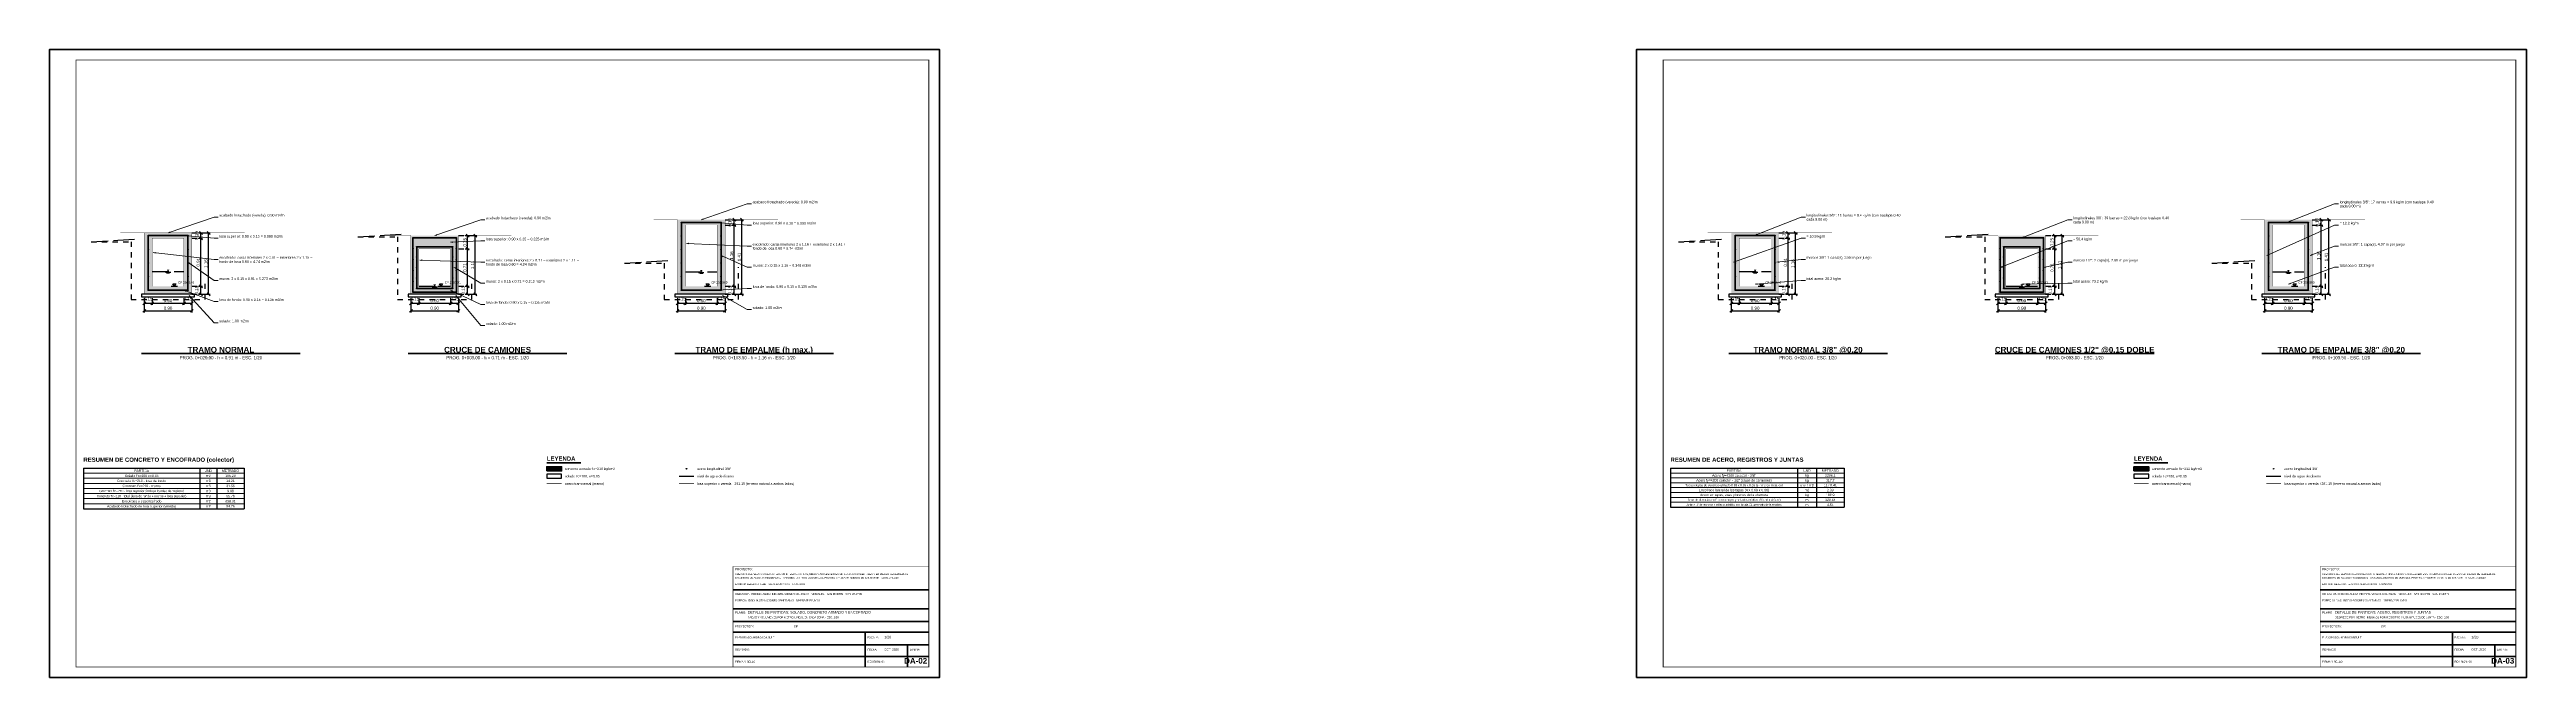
# Model space of a CAD drawing. Header units: metres. Extents: x 349122 to 349453, y 9281252 to 9281971.
# Drawn here: x 349202 to 349248.82, y 9281451.79 to 9281463.67 of the extents above; entities that cross this region are included whole.
import ezdxf
from ezdxf.enums import TextEntityAlignment as Align

# ---------------------------------------------------------------- set-up
doc = ezdxf.new("R2010")
doc.units = ezdxf.units.M
doc.header["$LTSCALE"] = 0.25
doc.linetypes.add('DASHED', pattern=[1.524, 1.27, -0.254])
doc.linetypes.add('HIDDEN', pattern=[0.375, 0.25, -0.125])
for name, color, linetype, lineweight in [('ACERO', 1, 'CONTINUOUS', 35), ('AGUA', 150, 'DASHED', 25), ('CONCRETO', 250, 'CONTINUOUS', 50), ('COTAS', 94, 'CONTINUOUS', 18), ('GRILLA', 9, 'CONTINUOUS', 13), ('LLAMADAS', 30, 'CONTINUOUS', 18), ('MARCO', 7, 'CONTINUOUS', 50), ('ROTULO', 7, 'CONTINUOUS', 35), ('TERRENO', 7, 'CONTINUOUS', 30), ('TITULOS', 160, 'CONTINUOUS', 35)]:
    doc.layers.add(name, color=color, linetype=linetype, lineweight=lineweight)
for name, color, linetype in [('ACERO-PUNTOS', 5, 'CONTINUOUS'), ('AGUA-SIMBOLO', 150, 'CONTINUOUS'), ('EXCAVACION', 8, 'HIDDEN'), ('GUITARRA', 8, 'CONTINUOUS'), ('LEYENDA', 7, 'CONTINUOUS'), ('NIVELES', 7, 'CONTINUOUS'), ('ROTULO-TEXTO', 7, 'CONTINUOUS'), ('SOLADO', 8, 'CONTINUOUS'), ('TERRENO-EXISTENTE', 8, 'DASHED'), ('TEXTOS', 7, 'CONTINUOUS')]:
    doc.layers.add(name, color=color, linetype=linetype)
doc.layers.add('CONCRETO-ACHURADO', color=8, linetype='CONTINUOUS', true_color=0xe2e2e2)
doc.styles.get("Standard").update_dxf_attribs({"font": 'arial.ttf'})
doc.styles.add('TITULOS', font='arialbd.ttf')
doc.dimstyles.new('COT-20', dxfattribs={"dimscale": 0.02, "dimtxt": 3, "dimasz": 2.2, "dimexe": 1.6, "dimexo": 1.2, "dimgap": 1, "dimtad": 1, "dimzin": 0, "dimdsep": 46, "dimtxsty": 'Standard', "dimtsz": 1.4, "dimcen": 2.5, "dimclrd": 256, "dimclre": 256, "dimclrt": 7, "dimazin": 3, "dimtfac": 1, "dimtmove": 0, "dimatfit": 3})

# ---------------------------------------------------------------- blocks, each defined once
blk = doc.blocks.new('ACERO-38')
at = {"layer": 'ACERO-PUNTOS'}
h = blk.add_hatch(color=5, dxfattribs=at)
h.dxf.hatch_style = 1
h.paths.add_polyline_path([(-0.00475, 0, 1), (0.00475, 0, 1)])
at = {"layer": 'ACERO-PUNTOS', "color": 5}
blk.add_circle((0, 0), 0.00475, dxfattribs=at)
blk = doc.blocks.new('SIMB-AGUA')
at = {"layer": 'AGUA-SIMBOLO'}
for p, q in [((-2.5, -0.6), (2.5, -0.6)), ((-1.5, -1.2), (1.5, -1.2))]:
    blk.add_line(p, q, dxfattribs=at)
blk.add_solid([(0, 0), (-1.2, 1.8), (1.2, 1.8)], dxfattribs=at)
blk = doc.blocks.new('SIMB-NIVEL')
at = {"layer": 'NIVELES'}
blk.add_line((-3, 0), (3, 0), dxfattribs=at)
blk.add_lwpolyline([(0, 0), (-1.5, 2.2), (1.5, 2.2)], close=True, dxfattribs=at)

msp = doc.modelspace()

# ---------------------------------------------------------------- hatches: boundary and pattern name
at = {"layer": 'CONCRETO-ACHURADO', "true_color": 0xe2e2e2}
h = msp.add_hatch(color=7, dxfattribs=at)
h.dxf.hatch_style = 1
h.paths.add_polyline_path([(349203.79, 9281460.1), (349204.69, 9281460.1), (349204.69, 9281460.2), (349203.79, 9281460.2)])
h = msp.add_hatch(color=7, dxfattribs=at)
h.dxf.hatch_style = 1
h.paths.add_polyline_path([(349203.79, 9281459.19), (349203.94, 9281459.19), (349203.94, 9281460.1), (349203.79, 9281460.1)])
h = msp.add_hatch(color=7, dxfattribs=at)
h.dxf.hatch_style = 1
h.paths.add_polyline_path([(349204.54, 9281459.19), (349204.69, 9281459.19), (349204.69, 9281460.1), (349204.54, 9281460.1)])
h = msp.add_hatch(color=7, dxfattribs=at)
h.dxf.hatch_style = 1
h.paths.add_polyline_path([(349208.83, 9281459.899), (349209.73, 9281459.899), (349209.73, 9281460.149), (349208.83, 9281460.149)])
h = msp.add_hatch(color=7, dxfattribs=at)
h.dxf.hatch_style = 1
h.paths.add_polyline_path([(349213.87, 9281460.35), (349214.77, 9281460.35), (349214.77, 9281460.45), (349213.87, 9281460.45)])
h = msp.add_hatch(color=7, dxfattribs=at)
h.dxf.hatch_style = 1
h.paths.add_polyline_path([(349213.87, 9281459.19), (349214.02, 9281459.19), (349214.02, 9281460.35), (349213.87, 9281460.35)])
h = msp.add_hatch(color=7, dxfattribs=at)
h.dxf.hatch_style = 1
h.paths.add_polyline_path([(349214.62, 9281459.19), (349214.77, 9281459.19), (349214.77, 9281460.35), (349214.62, 9281460.35)])
h = msp.add_hatch(color=7, dxfattribs=at)
h.dxf.hatch_style = 1
h.paths.add_polyline_path([(349233.79, 9281460.1), (349234.69, 9281460.1), (349234.69, 9281460.2), (349233.79, 9281460.2)])
h = msp.add_hatch(color=7, dxfattribs=at)
h.dxf.hatch_style = 1
h.paths.add_polyline_path([(349233.79, 9281459.19), (349233.94, 9281459.19), (349233.94, 9281460.1), (349233.79, 9281460.1)])
h = msp.add_hatch(color=7, dxfattribs=at)
h.dxf.hatch_style = 1
h.paths.add_polyline_path([(349234.54, 9281459.19), (349234.69, 9281459.19), (349234.69, 9281460.1), (349234.54, 9281460.1)])
h = msp.add_hatch(color=7, dxfattribs=at)
h.dxf.hatch_style = 1
h.paths.add_polyline_path([(349238.83, 9281459.899), (349239.73, 9281459.899), (349239.73, 9281460.149), (349238.83, 9281460.149)])
h = msp.add_hatch(color=7, dxfattribs=at)
h.dxf.hatch_style = 1
h.paths.add_polyline_path([(349243.87, 9281460.35), (349244.77, 9281460.35), (349244.77, 9281460.45), (349243.87, 9281460.45)])
h = msp.add_hatch(color=7, dxfattribs=at)
h.dxf.hatch_style = 1
h.paths.add_polyline_path([(349243.87, 9281459.19), (349244.02, 9281459.19), (349244.02, 9281460.35), (349243.87, 9281460.35)])
h = msp.add_hatch(color=7, dxfattribs=at)
h.dxf.hatch_style = 1
h.paths.add_polyline_path([(349244.62, 9281459.19), (349244.77, 9281459.19), (349244.77, 9281460.35), (349244.62, 9281460.35)])
h = msp.add_hatch(color=7, dxfattribs=at)
h.dxf.hatch_style = 1
h.paths.add_polyline_path([(349208.83, 9281459.19), (349208.98, 9281459.19), (349208.98, 9281459.899), (349208.83, 9281459.899)])
h = msp.add_hatch(color=7, dxfattribs=at)
h.dxf.hatch_style = 1
h.paths.add_polyline_path([(349209.58, 9281459.19), (349209.73, 9281459.19), (349209.73, 9281459.899), (349209.58, 9281459.899)])
h = msp.add_hatch(color=7, dxfattribs=at)
h.dxf.hatch_style = 1
h.paths.add_polyline_path([(349238.83, 9281459.19), (349238.98, 9281459.19), (349238.98, 9281459.899), (349238.83, 9281459.899)])
h = msp.add_hatch(color=7, dxfattribs=at)
h.dxf.hatch_style = 1
h.paths.add_polyline_path([(349239.58, 9281459.19), (349239.73, 9281459.19), (349239.73, 9281459.899), (349239.58, 9281459.899)])
h = msp.add_hatch(color=7, dxfattribs=at)
h.dxf.hatch_style = 1
h.paths.add_polyline_path([(349203.79, 9281459.04), (349204.69, 9281459.04), (349204.69, 9281459.19), (349203.79, 9281459.19)])
h = msp.add_hatch(color=7, dxfattribs=at)
h.dxf.hatch_style = 1
h.paths.add_polyline_path([(349208.83, 9281459.04), (349209.73, 9281459.04), (349209.73, 9281459.19), (349208.83, 9281459.19)])
h = msp.add_hatch(color=7, dxfattribs=at)
h.dxf.hatch_style = 1
h.paths.add_polyline_path([(349213.87, 9281459.04), (349214.77, 9281459.04), (349214.77, 9281459.19), (349213.87, 9281459.19)])
h = msp.add_hatch(color=7, dxfattribs=at)
h.dxf.hatch_style = 1
h.paths.add_polyline_path([(349233.79, 9281459.04), (349234.69, 9281459.04), (349234.69, 9281459.19), (349233.79, 9281459.19)])
h = msp.add_hatch(color=7, dxfattribs=at)
h.dxf.hatch_style = 1
h.paths.add_polyline_path([(349238.83, 9281459.04), (349239.73, 9281459.04), (349239.73, 9281459.19), (349238.83, 9281459.19)])
h = msp.add_hatch(color=7, dxfattribs=at)
h.dxf.hatch_style = 1
h.paths.add_polyline_path([(349243.87, 9281459.04), (349244.77, 9281459.04), (349244.77, 9281459.19), (349243.87, 9281459.19)])
h = msp.add_hatch(color=7, dxfattribs=at)
h.dxf.hatch_style = 1
h.paths.add_polyline_path([(349211.4, 9281455.698), (349211.68, 9281455.698), (349211.68, 9281455.778), (349211.4, 9281455.778)])
h = msp.add_hatch(color=7, dxfattribs=at)
h.dxf.hatch_style = 1
h.paths.add_polyline_path([(349241.4, 9281455.698), (349241.68, 9281455.698), (349241.68, 9281455.778), (349241.4, 9281455.778)])

# ---------------------------------------------------------------- linework, layer by layer
at = {"layer": 'ACERO'}
for points in [[(349203.865, 9281459.115), (349204.615, 9281459.115), (349204.615, 9281460.15), (349203.865, 9281460.15)], [(349208.87, 9281459.08), (349209.69, 9281459.08), (349209.69, 9281460.109), (349208.87, 9281460.109)], [(349213.945, 9281459.115), (349214.695, 9281459.115), (349214.695, 9281460.4), (349213.945, 9281460.4)], [(349233.865, 9281459.115), (349234.615, 9281459.115), (349234.615, 9281460.15), (349233.865, 9281460.15)], [(349238.87, 9281459.08), (349239.69, 9281459.08), (349239.69, 9281460.109), (349238.87, 9281460.109)], [(349243.945, 9281459.115), (349244.695, 9281459.115), (349244.695, 9281460.4), (349243.945, 9281460.4)], [(349208.94, 9281459.15), (349209.62, 9281459.15), (349209.62, 9281459.939), (349208.94, 9281459.939)], [(349238.94, 9281459.15), (349239.62, 9281459.15), (349239.62, 9281459.939), (349238.94, 9281459.939)]]:
    msp.add_lwpolyline(points, close=True, dxfattribs=at)
at = {"layer": 'ACERO', "const_width": 0.014}
for points in [[(349211.4, 9281455.457), (349211.68, 9281455.457)], [(349241.4, 9281455.457), (349241.68, 9281455.457)]]:
    msp.add_lwpolyline(points, dxfattribs=at)
at = {"layer": 'AGUA'}
for p, q in [((349203.94, 9281459.468), (349204.54, 9281459.468)), ((349208.98, 9281459.19), (349209.58, 9281459.19)), ((349214.02, 9281459.463), (349214.62, 9281459.463)), ((349233.94, 9281459.468), (349234.54, 9281459.468)), ((349238.98, 9281459.19), (349239.58, 9281459.19)), ((349244.02, 9281459.463), (349244.62, 9281459.463)), ((349213.9, 9281455.598), (349214.18, 9281455.598)), ((349243.9, 9281455.598), (349244.18, 9281455.598))]:
    msp.add_line(p, q, dxfattribs=at)
at = {"layer": 'CONCRETO', "const_width": 0.004}
for points in [[(349203.79, 9281459.04), (349204.69, 9281459.04), (349204.69, 9281460.2), (349203.79, 9281460.2)], [(349203.94, 9281459.19), (349204.54, 9281459.19), (349204.54, 9281460.1), (349203.94, 9281460.1)], [(349208.83, 9281459.04), (349209.73, 9281459.04), (349209.73, 9281460.149), (349208.83, 9281460.149)], [(349213.87, 9281459.04), (349214.77, 9281459.04), (349214.77, 9281460.45), (349213.87, 9281460.45)], [(349214.02, 9281459.19), (349214.62, 9281459.19), (349214.62, 9281460.35), (349214.02, 9281460.35)], [(349233.79, 9281459.04), (349234.69, 9281459.04), (349234.69, 9281460.2), (349233.79, 9281460.2)], [(349233.94, 9281459.19), (349234.54, 9281459.19), (349234.54, 9281460.1), (349233.94, 9281460.1)], [(349238.83, 9281459.04), (349239.73, 9281459.04), (349239.73, 9281460.149), (349238.83, 9281460.149)], [(349243.87, 9281459.04), (349244.77, 9281459.04), (349244.77, 9281460.45), (349243.87, 9281460.45)], [(349244.02, 9281459.19), (349244.62, 9281459.19), (349244.62, 9281460.35), (349244.02, 9281460.35)], [(349208.98, 9281459.19), (349209.58, 9281459.19), (349209.58, 9281459.899), (349208.98, 9281459.899)], [(349238.98, 9281459.19), (349239.58, 9281459.19), (349239.58, 9281459.899), (349238.98, 9281459.899)]]:
    msp.add_lwpolyline(points, close=True, dxfattribs=at)
at = {"layer": 'CONCRETO'}
for points in [[(349211.4, 9281455.698), (349211.68, 9281455.698), (349211.68, 9281455.778), (349211.4, 9281455.778)], [(349241.4, 9281455.698), (349241.68, 9281455.698), (349241.68, 9281455.778), (349241.4, 9281455.778)]]:
    msp.add_lwpolyline(points, close=True, dxfattribs=at)
at = {"layer": 'EXCAVACION'}
for points in [[(349207.83, 9281460.129), (349208.58, 9281460.129), (349208.58, 9281458.94), (349209.98, 9281458.94), (349209.98, 9281459.249)], [(349237.83, 9281460.129), (349238.58, 9281460.129), (349238.58, 9281458.94), (349239.98, 9281458.94), (349239.98, 9281459.249)], [(349202.79, 9281460.034), (349203.54, 9281460.034), (349203.54, 9281458.94), (349204.94, 9281458.94), (349204.94, 9281459.3)], [(349212.87, 9281459.63), (349213.62, 9281459.63), (349213.62, 9281458.94), (349215.02, 9281458.94), (349215.02, 9281459.55)], [(349232.79, 9281460.034), (349233.54, 9281460.034), (349233.54, 9281458.94), (349234.94, 9281458.94), (349234.94, 9281459.3)], [(349242.87, 9281459.63), (349243.62, 9281459.63), (349243.62, 9281458.94), (349245.02, 9281458.94), (349245.02, 9281459.55)]]:
    msp.add_lwpolyline(points, dxfattribs=at)
at = {"layer": 'GRILLA'}
for p, q in [((349202.64, 9281455.654), (349205.68, 9281455.654)), ((349202.64, 9281455.558), (349205.68, 9281455.558)), ((349202.64, 9281455.462), (349205.68, 9281455.462)), ((349232.64, 9281455.658), (349235.92, 9281455.658)), ((349232.64, 9281455.566), (349235.92, 9281455.566)), ((349232.64, 9281455.474), (349235.92, 9281455.474)), ((349202.64, 9281455.366), (349205.68, 9281455.366)), ((349202.64, 9281455.27), (349205.68, 9281455.27)), ((349202.64, 9281455.174), (349205.68, 9281455.174)), ((349202.64, 9281455.078), (349205.68, 9281455.078)), ((349232.64, 9281455.382), (349235.92, 9281455.382)), ((349232.64, 9281455.29), (349235.92, 9281455.29)), ((349232.64, 9281455.198), (349235.92, 9281455.198)), ((349232.64, 9281455.106), (349235.92, 9281455.106))]:
    msp.add_line(p, q, dxfattribs=at)
at = {"layer": 'GUITARRA'}
for p, q in [((349204.69, 9281460.2), (349204.79, 9281460.2)), ((349204.69, 9281460.1), (349204.79, 9281460.1)), ((349209.73, 9281460.149), (349209.83, 9281460.149)), ((349214.77, 9281460.45), (349214.87, 9281460.45)), ((349214.77, 9281460.35), (349214.87, 9281460.35)), ((349234.69, 9281460.2), (349234.79, 9281460.2)), ((349234.69, 9281460.1), (349234.79, 9281460.1)), ((349239.73, 9281460.149), (349239.83, 9281460.149)), ((349244.77, 9281460.45), (349244.87, 9281460.45)), ((349244.77, 9281460.35), (349244.87, 9281460.35)), ((349209.73, 9281459.899), (349209.83, 9281459.899)), ((349239.73, 9281459.899), (349239.83, 9281459.899)), ((349204.69, 9281459.19), (349204.79, 9281459.19)), ((349209.73, 9281459.19), (349209.83, 9281459.19)), ((349214.77, 9281459.19), (349214.87, 9281459.19)), ((349234.69, 9281459.19), (349234.79, 9281459.19)), ((349239.73, 9281459.19), (349239.83, 9281459.19)), ((349244.77, 9281459.19), (349244.87, 9281459.19)), ((349204.69, 9281459.04), (349204.79, 9281459.04)), ((349209.73, 9281459.04), (349209.83, 9281459.04)), ((349214.77, 9281459.04), (349214.87, 9281459.04)), ((349234.69, 9281459.04), (349234.79, 9281459.04)), ((349239.73, 9281459.04), (349239.83, 9281459.04)), ((349244.77, 9281459.04), (349244.87, 9281459.04))]:
    msp.add_line(p, q, dxfattribs=at)
at = {"layer": 'LLAMADAS'}
for p, q in [((349215.19, 9281460.75), (349214.32, 9281460.45)), ((349215.27, 9281460.75), (349215.19, 9281460.75)), ((349245.19, 9281460.75), (349244.32, 9281460.41)), ((349245.27, 9281460.75), (349245.19, 9281460.75)), ((349205.11, 9281460.5), (349204.24, 9281460.2)), ((349205.11, 9281460.1), (349204.54, 9281460.15)), ((349205.19, 9281460.5), (349205.11, 9281460.5)), ((349205.19, 9281460.1), (349205.11, 9281460.1)), ((349210.15, 9281460.449), (349209.28, 9281460.149)), ((349210.23, 9281460.449), (349210.15, 9281460.449)), ((349215.19, 9281460.35), (349214.62, 9281460.4)), ((349215.27, 9281460.35), (349215.19, 9281460.35)), ((349235.11, 9281460.1), (349233.83, 9281459.645)), ((349235.11, 9281460.5), (349234.24, 9281460.16)), ((349235.19, 9281460.5), (349235.11, 9281460.5)), ((349235.19, 9281460.1), (349235.11, 9281460.1)), ((349240.15, 9281460.449), (349239.28, 9281460.109)), ((349240.23, 9281460.449), (349240.15, 9281460.449)), ((349245.19, 9281460.35), (349243.91, 9281459.77)), ((349245.27, 9281460.35), (349245.19, 9281460.35)), ((349205.11, 9281459.7), (349203.96, 9281459.827)), ((349205.11, 9281459.3), (349204.615, 9281459.645)), ((349205.19, 9281459.7), (349205.11, 9281459.7)), ((349210.15, 9281459.649), (349209, 9281459.686)), ((349210.15, 9281460.049), (349209.58, 9281460.024)), ((349210.23, 9281460.049), (349210.15, 9281460.049)), ((349210.23, 9281459.649), (349210.15, 9281459.649)), ((349215.19, 9281459.95), (349214.04, 9281460.002)), ((349215.19, 9281459.55), (349214.695, 9281459.77)), ((349215.27, 9281459.95), (349215.19, 9281459.95)), ((349235.11, 9281459.7), (349234.65, 9281459.645)), ((349235.19, 9281459.7), (349235.11, 9281459.7)), ((349240.15, 9281460.049), (349238.87, 9281459.544)), ((349240.15, 9281459.649), (349239.69, 9281459.544)), ((349240.23, 9281460.049), (349240.15, 9281460.049)), ((349240.23, 9281459.649), (349240.15, 9281459.649)), ((349245.19, 9281459.95), (349244.73, 9281459.77)), ((349245.27, 9281459.95), (349245.19, 9281459.95)), ((349205.19, 9281459.3), (349205.11, 9281459.3)), ((349210.15, 9281459.249), (349209.655, 9281459.544)), ((349210.23, 9281459.249), (349210.15, 9281459.249)), ((349215.19, 9281459.15), (349214.62, 9281459.115)), ((349215.27, 9281459.55), (349215.19, 9281459.55)), ((349215.27, 9281459.15), (349215.19, 9281459.15)), ((349235.11, 9281459.3), (349234.24, 9281459.23)), ((349235.19, 9281459.3), (349235.11, 9281459.3)), ((349240.15, 9281459.249), (349239.28, 9281459.23)), ((349240.23, 9281459.249), (349240.15, 9281459.249)), ((349245.19, 9281459.55), (349244.32, 9281459.23)), ((349245.27, 9281459.55), (349245.19, 9281459.55)), ((349205.11, 9281458.9), (349204.54, 9281459.115)), ((349205.11, 9281458.5), (349204.64, 9281459.015)), ((349205.19, 9281458.9), (349205.11, 9281458.9)), ((349210.15, 9281458.849), (349209.58, 9281459.115)), ((349210.15, 9281458.449), (349209.68, 9281459.015)), ((349210.23, 9281458.849), (349210.15, 9281458.849)), ((349215.19, 9281458.75), (349214.72, 9281459.015)), ((349215.27, 9281458.75), (349215.19, 9281458.75)), ((349205.19, 9281458.5), (349205.11, 9281458.5)), ((349210.23, 9281458.449), (349210.15, 9281458.449))]:
    msp.add_line(p, q, dxfattribs=at)
for points in [[(349204.24, 9281460.2), (349204.287, 9281460.2), (349204.277, 9281460.229)], [(349204.54, 9281460.15), (349204.582, 9281460.131), (349204.585, 9281460.161)], [(349209.28, 9281460.149), (349209.327, 9281460.149), (349209.317, 9281460.178)], [(349214.32, 9281460.45), (349214.367, 9281460.45), (349214.357, 9281460.479)], [(349214.62, 9281460.4), (349214.662, 9281460.381), (349214.665, 9281460.412)], [(349234.24, 9281460.16), (349234.287, 9281460.162), (349234.275, 9281460.19)], [(349239.28, 9281460.109), (349239.327, 9281460.111), (349239.315, 9281460.139)], [(349244.32, 9281460.41), (349244.367, 9281460.412), (349244.355, 9281460.441)], [(349203.96, 9281459.827), (349204.002, 9281459.807), (349204.005, 9281459.837)], [(349204.615, 9281459.645), (349204.642, 9281459.607), (349204.66, 9281459.632)], [(349209, 9281459.686), (349209.043, 9281459.669), (349209.044, 9281459.7)], [(349209.58, 9281460.024), (349209.625, 9281460.011), (349209.623, 9281460.041)], [(349214.04, 9281460.002), (349214.083, 9281459.985), (349214.085, 9281460.016)], [(349214.695, 9281459.77), (349214.729, 9281459.738), (349214.741, 9281459.766)], [(349233.83, 9281459.645), (349233.877, 9281459.645), (349233.866, 9281459.674)], [(349234.65, 9281459.645), (349234.696, 9281459.635), (349234.692, 9281459.666)], [(349243.91, 9281459.77), (349243.956, 9281459.774), (349243.944, 9281459.802)], [(349244.73, 9281459.77), (349244.777, 9281459.772), (349244.765, 9281459.801)], [(349209.655, 9281459.544), (349209.685, 9281459.509), (349209.701, 9281459.535)], [(349234.24, 9281459.23), (349234.285, 9281459.218), (349234.283, 9281459.249)], [(349238.87, 9281459.544), (349238.917, 9281459.546), (349238.905, 9281459.575)], [(349239.28, 9281459.23), (349239.324, 9281459.216), (349239.324, 9281459.246)], [(349239.69, 9281459.544), (349239.736, 9281459.539), (349239.729, 9281459.569)], [(349244.32, 9281459.23), (349244.367, 9281459.231), (349244.356, 9281459.26)], [(349204.54, 9281459.115), (349204.576, 9281459.085), (349204.587, 9281459.114)], [(349204.64, 9281459.015), (349204.658, 9281458.972), (349204.681, 9281458.993)], [(349209.58, 9281459.115), (349209.613, 9281459.082), (349209.626, 9281459.11)], [(349209.68, 9281459.015), (349209.696, 9281458.971), (349209.72, 9281458.991)], [(349214.62, 9281459.115), (349214.665, 9281459.102), (349214.663, 9281459.133)], [(349214.72, 9281459.015), (349214.751, 9281458.98), (349214.766, 9281459.007)]]:
    msp.add_solid(points, dxfattribs=at)
at = {"layer": 'MARCO'}
for points in [[(349202, 9281451.79), (349218.82, 9281451.79), (349218.82, 9281463.67), (349202, 9281463.67)], [(349232, 9281451.79), (349248.82, 9281451.79), (349248.82, 9281463.67), (349232, 9281463.67)]]:
    msp.add_lwpolyline(points, close=True, dxfattribs=at)
at = {"layer": 'MARCO', "const_width": 0.016}
for points in [[(349202.5, 9281451.99), (349218.62, 9281451.99), (349218.62, 9281463.47), (349202.5, 9281463.47)], [(349232.5, 9281451.99), (349248.62, 9281451.99), (349248.62, 9281463.47), (349232.5, 9281463.47)]]:
    msp.add_lwpolyline(points, close=True, dxfattribs=at)
at = {"layer": 'ROTULO'}
for p, q in [((349214.92, 9281453.45), (349218.62, 9281453.45)), ((349214.92, 9281453.09), (349218.62, 9281453.09)), ((349244.92, 9281453.45), (349248.62, 9281453.45)), ((349244.92, 9281453.09), (349248.62, 9281453.09)), ((349214.92, 9281452.85), (349218.62, 9281452.85)), ((349214.92, 9281452.65), (349218.62, 9281452.65)), ((349217.42, 9281452.65), (349217.42, 9281451.99)), ((349244.92, 9281452.85), (349248.62, 9281452.85)), ((349244.92, 9281452.65), (349248.62, 9281452.65)), ((349247.42, 9281452.65), (349247.42, 9281451.99)), ((349214.92, 9281452.41), (349218.62, 9281452.41)), ((349214.92, 9281452.19), (349218.62, 9281452.19)), ((349218.22, 9281452.41), (349218.22, 9281451.99)), ((349244.92, 9281452.41), (349248.62, 9281452.41)), ((349244.92, 9281452.19), (349248.62, 9281452.19)), ((349248.22, 9281452.41), (349248.22, 9281451.99))]:
    msp.add_line(p, q, dxfattribs=at)
at = {"layer": 'ROTULO', "const_width": 0.01}
for points in [[(349214.92, 9281451.99), (349218.62, 9281451.99), (349218.62, 9281453.89), (349214.92, 9281453.89)], [(349244.92, 9281451.99), (349248.62, 9281451.99), (349248.62, 9281453.89), (349244.92, 9281453.89)]]:
    msp.add_lwpolyline(points, close=True, dxfattribs=at)
at = {"layer": 'SOLADO'}
for points in [[(349203.74, 9281458.99), (349204.74, 9281458.99), (349204.74, 9281459.04), (349203.74, 9281459.04)], [(349208.78, 9281458.99), (349209.78, 9281458.99), (349209.78, 9281459.04), (349208.78, 9281459.04)], [(349213.82, 9281458.99), (349214.82, 9281458.99), (349214.82, 9281459.04), (349213.82, 9281459.04)], [(349233.74, 9281458.99), (349234.74, 9281458.99), (349234.74, 9281459.04), (349233.74, 9281459.04)], [(349238.78, 9281458.99), (349239.78, 9281458.99), (349239.78, 9281459.04), (349238.78, 9281459.04)], [(349243.82, 9281458.99), (349244.82, 9281458.99), (349244.82, 9281459.04), (349243.82, 9281459.04)], [(349211.4, 9281455.558), (349211.68, 9281455.558), (349211.68, 9281455.638), (349211.4, 9281455.638)], [(349241.4, 9281455.558), (349241.68, 9281455.558), (349241.68, 9281455.638), (349241.4, 9281455.638)]]:
    msp.add_lwpolyline(points, close=True, dxfattribs=at)
at = {"layer": 'TERRENO'}
for points, const_width in [([(349203.34, 9281460.2), (349203.79, 9281460.2)], 0.006), ([(349204.69, 9281460.2), (349205.69, 9281460.2)], 0.006), ([(349208.38, 9281460.149), (349208.83, 9281460.149)], 0.006), ([(349209.73, 9281460.149), (349210.73, 9281460.149)], 0.006), ([(349213.42, 9281460.45), (349213.87, 9281460.45)], 0.006), ([(349214.77, 9281460.45), (349215.77, 9281460.45)], 0.006), ([(349233.34, 9281460.2), (349233.79, 9281460.2)], 0.006), ([(349234.69, 9281460.2), (349235.69, 9281460.2)], 0.006), ([(349238.38, 9281460.149), (349238.83, 9281460.149)], 0.006), ([(349239.73, 9281460.149), (349240.73, 9281460.149)], 0.006), ([(349243.42, 9281460.45), (349243.87, 9281460.45)], 0.006), ([(349244.77, 9281460.45), (349245.77, 9281460.45)], 0.006), ([(349213.9, 9281455.457), (349214.18, 9281455.457)], 0.014), ([(349243.9, 9281455.457), (349244.18, 9281455.457)], 0.014)]:
    msp.add_lwpolyline(points, dxfattribs=dict(at, const_width=const_width))
at = {"layer": 'TERRENO-EXISTENTE'}
for points in [[(349207.83, 9281460.129), (349208.33, 9281460.159), (349208.68, 9281460.179)], [(349237.83, 9281460.129), (349238.33, 9281460.159), (349238.68, 9281460.179)], [(349202.79, 9281460.034), (349203.29, 9281460.064), (349203.64, 9281460.084)], [(349212.87, 9281459.63), (349213.37, 9281459.66), (349213.72, 9281459.68)], [(349232.79, 9281460.034), (349233.29, 9281460.064), (349233.64, 9281460.084)], [(349242.87, 9281459.63), (349243.37, 9281459.66), (349243.72, 9281459.68)]]:
    msp.add_lwpolyline(points, dxfattribs=at)
at = {"layer": 'TEXTOS'}
for p, q in [((349202.64, 9281455.75), (349205.68, 9281455.75)), ((349202.64, 9281455.75), (349202.64, 9281454.982)), ((349204.84, 9281455.75), (349204.84, 9281454.982)), ((349205.16, 9281455.75), (349205.16, 9281454.982)), ((349205.68, 9281455.75), (349205.68, 9281454.982)), ((349232.64, 9281455.75), (349235.92, 9281455.75)), ((349232.64, 9281455.75), (349232.64, 9281455.014)), ((349235.04, 9281455.75), (349235.04, 9281455.014)), ((349235.4, 9281455.75), (349235.4, 9281455.014)), ((349235.92, 9281455.75), (349235.92, 9281455.014)), ((349202.64, 9281454.982), (349205.68, 9281454.982)), ((349232.64, 9281455.014), (349235.92, 9281455.014))]:
    msp.add_line(p, q, dxfattribs=at)
at = {"layer": 'TITULOS'}
for p, q in [((349203.74, 9281457.92), (349206.74, 9281457.92)), ((349208.78, 9281457.92), (349211.78, 9281457.92)), ((349213.82, 9281457.92), (349216.82, 9281457.92)), ((349233.74, 9281457.92), (349236.74, 9281457.92)), ((349238.78, 9281457.92), (349241.78, 9281457.92)), ((349243.82, 9281457.92), (349246.82, 9281457.92)), ((349211.4, 9281455.85), (349212.04, 9281455.85)), ((349241.4, 9281455.85), (349242.04, 9281455.85))]:
    msp.add_line(p, q, dxfattribs=at)

# ---------------------------------------------------------------- block references
for p in [(349203.865, 9281460.15), (349204.115, 9281460.15), (349204.365, 9281460.15), (349204.615, 9281460.15), (349208.87, 9281460.109), (349209.075, 9281460.109), (349209.28, 9281460.109), (349209.485, 9281460.109), (349209.69, 9281460.109), (349213.945, 9281460.4), (349213.945, 9281460.143), (349214.195, 9281460.4), (349214.445, 9281460.4), (349214.695, 9281460.4), (349214.695, 9281460.143), (349233.865, 9281460.15), (349234.115, 9281460.15), (349234.365, 9281460.15), (349234.615, 9281460.15), (349238.87, 9281460.109), (349239.075, 9281460.109), (349239.28, 9281460.109), (349239.485, 9281460.109), (349239.69, 9281460.109), (349243.945, 9281460.4), (349243.945, 9281460.143), (349244.195, 9281460.4), (349244.445, 9281460.4), (349244.695, 9281460.4), (349244.695, 9281460.143), (349203.865, 9281459.891), (349203.865, 9281459.632), (349204.615, 9281459.891), (349204.615, 9281459.632), (349208.87, 9281459.903), (349208.87, 9281459.697), (349208.94, 9281459.939), (349208.94, 9281459.742), (349209.167, 9281459.939), (349209.393, 9281459.939), (349209.62, 9281459.939), (349209.62, 9281459.742), (349209.69, 9281459.903), (349209.69, 9281459.697), (349213.945, 9281459.886), (349213.945, 9281459.629), (349214.695, 9281459.886), (349214.695, 9281459.629), (349233.865, 9281459.891), (349233.865, 9281459.632), (349234.615, 9281459.891), (349234.615, 9281459.632), (349238.87, 9281459.903), (349238.87, 9281459.697), (349238.94, 9281459.939), (349238.94, 9281459.742), (349239.167, 9281459.939), (349239.393, 9281459.939), (349239.62, 9281459.939), (349239.62, 9281459.742), (349239.69, 9281459.903), (349239.69, 9281459.697), (349243.945, 9281459.886), (349243.945, 9281459.629), (349244.695, 9281459.886), (349244.695, 9281459.629), (349203.865, 9281459.374), (349204.615, 9281459.374), (349208.87, 9281459.492), (349208.87, 9281459.286), (349208.94, 9281459.544), (349208.94, 9281459.347), (349208.94, 9281459.15), (349209.167, 9281459.15), (349209.393, 9281459.15), (349209.62, 9281459.544), (349209.62, 9281459.347), (349209.62, 9281459.15), (349209.69, 9281459.492), (349209.69, 9281459.286), (349213.945, 9281459.372), (349214.695, 9281459.372), (349233.865, 9281459.374), (349234.615, 9281459.374), (349238.87, 9281459.492), (349238.87, 9281459.286), (349238.94, 9281459.544), (349238.94, 9281459.347), (349238.94, 9281459.15), (349239.167, 9281459.15), (349239.393, 9281459.15), (349239.62, 9281459.544), (349239.62, 9281459.347), (349239.62, 9281459.15), (349239.69, 9281459.492), (349239.69, 9281459.286), (349243.945, 9281459.372), (349244.695, 9281459.372), (349203.865, 9281459.115), (349204.115, 9281459.115), (349204.365, 9281459.115), (349204.615, 9281459.115), (349208.87, 9281459.08), (349209.075, 9281459.08), (349209.28, 9281459.08), (349209.485, 9281459.08), (349209.69, 9281459.08), (349213.945, 9281459.115), (349214.195, 9281459.115), (349214.445, 9281459.115), (349214.695, 9281459.115), (349233.865, 9281459.115), (349234.115, 9281459.115), (349234.365, 9281459.115), (349234.615, 9281459.115), (349238.87, 9281459.08), (349239.075, 9281459.08), (349239.28, 9281459.08), (349239.485, 9281459.08), (349239.69, 9281459.08), (349243.945, 9281459.115), (349244.195, 9281459.115), (349244.445, 9281459.115), (349244.695, 9281459.115)]:
    msp.add_blockref('ACERO-38', p)
at = {"xscale": 0.02, "yscale": 0.02}
for p in [(349204.24, 9281459.468), (349209.28, 9281459.19), (349214.32, 9281459.463), (349234.24, 9281459.468), (349239.28, 9281459.19), (349244.32, 9281459.463)]:
    msp.add_blockref('SIMB-AGUA', p, dxfattribs=at)
at = {"layer": 'ACERO-PUNTOS'}
for p in [(349214.04, 9281455.738), (349244.04, 9281455.738)]:
    msp.add_blockref('ACERO-38', p, dxfattribs=at)
at = {"layer": 'NIVELES', "xscale": 0.02, "yscale": 0.02}
for p in [(349204.36, 9281459.19), (349209.4, 9281459.19), (349214.44, 9281459.19), (349234.36, 9281459.19), (349239.4, 9281459.19), (349244.44, 9281459.19)]:
    msp.add_blockref('SIMB-NIVEL', p, dxfattribs=at)

# ---------------------------------------------------------------- texts
at = {"layer": 'LEYENDA'}
for s, p in [("solado f'c=100, e=0.05", (349211.74, 9281455.598)), ("concreto armado f'c=210 kg/cm2", (349211.74, 9281455.738)), ('acero transversal (marco)', (349211.74, 9281455.457)), ('acero longitudinal 3/8"', (349214.24, 9281455.738)), ('nivel de agua de diseno', (349214.24, 9281455.598)), ('losa superior = vereda +261.15 (terreno natural a ambos lados)', (349214.24, 9281455.457)), ("solado f'c=100, e=0.05", (349241.74, 9281455.598)), ("concreto armado f'c=210 kg/cm2", (349241.74, 9281455.738)), ('acero transversal (marco)', (349241.74, 9281455.457)), ('acero longitudinal 3/8"', (349244.24, 9281455.738)), ('nivel de agua de diseno', (349244.24, 9281455.598)), ('losa superior = vereda +261.15 (terreno natural a ambos lados)', (349244.24, 9281455.457))]:
    msp.add_text(s, height=0.0468, dxfattribs=at).set_placement(p, align=Align.MIDDLE_LEFT)
at = {"layer": 'NIVELES'}
for s, p in [('CF 260.140', (349204.43, 9281459.242)), ('CF 260.191', (349209.47, 9281459.242)), ('CF 259.889', (349214.51, 9281459.242)), ('CF 260.140', (349234.43, 9281459.242)), ('CF 260.191', (349239.47, 9281459.242)), ('CF 259.889', (349244.51, 9281459.242))]:
    msp.add_text(s, height=0.0416, dxfattribs=at).set_placement(p)
at = {"layer": 'ROTULO-TEXTO'}
for s, height, p in [('CREACION DEL SERVICIO DE PROTECCION INTEGRAL A NINAS, NINOS Y ADOLESCENTES SIN CUIDADOS PARENTALES O EN RIESGO DE PERDERLOS', 0.032, (349214.96, 9281453.73)), ('EN CENTRO DE ACOGIDA RESIDENCIAL - VARONES, DISTRITO DE MORALES, PROVINCIA Y DEPARTAMENTO DE SAN MARTIN - CUI N. 2705619', 0.032, (349214.96, 9281453.66)), ('ENTIDAD: GERENCIA TERRITORIAL BAJO MAYO - TARAPOTO', 0.032, (349214.96, 9281453.54)), ('PROYECTO:', 0.04, (349214.96, 9281453.82)), ('CREACION DEL SERVICIO DE PROTECCION INTEGRAL A NINAS, NINOS Y ADOLESCENTES SIN CUIDADOS PARENTALES O EN RIESGO DE PERDERLOS', 0.032, (349244.96, 9281453.73)), ('EN CENTRO DE ACOGIDA RESIDENCIAL - VARONES, DISTRITO DE MORALES, PROVINCIA Y DEPARTAMENTO DE SAN MARTIN - CUI N. 2705619', 0.032, (349244.96, 9281453.66)), ('ENTIDAD: GERENCIA TERRITORIAL BAJO MAYO - TARAPOTO', 0.032, (349244.96, 9281453.54)), ('PROYECTO:', 0.04, (349244.96, 9281453.82)), ('UBICACION: PREDIO ALDEA INFANTIL VIRGEN DEL PILAR - MORALES - SAN MARTIN - SAN MARTIN', 0.036, (349214.96, 9281453.35)), ('ESPECIALIDAD: INSTALACIONES SANITARIAS - DRENAJE PLUVIAL', 0.036, (349214.96, 9281453.23)), ('UBICACION: PREDIO ALDEA INFANTIL VIRGEN DEL PILAR - MORALES - SAN MARTIN - SAN MARTIN', 0.036, (349244.96, 9281453.35)), ('ESPECIALIDAD: INSTALACIONES SANITARIAS - DRENAJE PLUVIAL', 0.036, (349244.96, 9281453.23)), ('PROYECTISTA: ______________________        CIP: ________', 0.036, (349214.96, 9281452.74)), ('PLANO:', 0.04, (349214.96, 9281453)), ('AREAS Y VOLUMENES POR METRO LINEAL EN CADA ZONA - ESC. 1/20', 0.036, (349215.2, 9281452.91)), ('DETALLE DE PARTIDAS: SOLADO, CONCRETO ARMADO Y ENCOFRADO', 0.048, (349215.2, 9281453)), ('PROYECTISTA: ______________________        CIP: ________', 0.036, (349244.96, 9281452.74)), ('PLANO:', 0.04, (349244.96, 9281453)), ('DESPIECE POR METRO, INSUMOS POR REGISTRO Y LONGITUDES DE JUNTA - ESC. 1/20', 0.036, (349245.2, 9281452.91)), ('DETALLE DE PARTIDAS: ACERO, REGISTROS Y JUNTAS', 0.048, (349245.2, 9281453)), ('ELABORADO: HIDROCONSULT', 0.036, (349214.96, 9281452.53)), ('REVISADO: ________________', 0.036, (349214.96, 9281452.3)), ('ESCALA:', 0.036, (349217.46, 9281452.53)), ('FECHA:', 0.036, (349217.46, 9281452.3)), ('OCT. 2026', 0.04, (349217.78, 9281452.3)), ('1/20', 0.048, (349217.78, 9281452.53)), ('LAMINA:', 0.036, (349218.26, 9281452.3)), ('ELABORADO: HIDROCONSULT', 0.036, (349244.96, 9281452.53)), ('REVISADO: ________________', 0.036, (349244.96, 9281452.3)), ('ESCALA:', 0.036, (349247.46, 9281452.53)), ('FECHA:', 0.036, (349247.46, 9281452.3)), ('OCT. 2026', 0.04, (349247.78, 9281452.3)), ('1/20', 0.048, (349247.78, 9281452.53)), ('LAMINA:', 0.036, (349248.26, 9281452.3)), ('FIRMA Y SELLO:', 0.036, (349214.96, 9281452.07)), ('REVISION: 00', 0.036, (349217.46, 9281452.07)), ('FIRMA Y SELLO:', 0.036, (349244.96, 9281452.07)), ('REVISION: 00', 0.036, (349247.46, 9281452.07))]:
    msp.add_text(s, height=height, dxfattribs=at).set_placement(p)
at = {"layer": 'TEXTOS'}
for s, p in [('acabado frotachado (vereda): 0.90 m2/m', (349205.21, 9281460.511)), ('acabado frotachado (vereda): 0.90 m2/m', (349215.29, 9281460.761)), ('longitudinales 3/8": 16 barras = 9.4 kg/m (con traslape 0.40', (349235.21, 9281460.511)), ('cada 9.00 m)', (349245.29, 9281460.684)), ('longitudinales 3/8": 17 barras = 9.9 kg/m (con traslape 0.40', (349245.29, 9281460.761)), ('losa superior: 0.90 x 0.10 = 0.090 m3/m', (349205.21, 9281460.111)), ('acabado frotachado (vereda): 0.90 m2/m', (349210.25, 9281460.46)), ('losa superior: 0.90 x 0.25 = 0.225 m3/m', (349210.25, 9281460.06)), ('losa superior: 0.90 x 0.10 = 0.090 m3/m', (349215.29, 9281460.361)), ('cada 9.00 m)', (349235.21, 9281460.433)), ('= 10.9 kg/m', (349235.21, 9281460.111)), ('cada 9.00 m)', (349240.25, 9281460.382)), ('= 50.4 kg/m', (349240.25, 9281460.06)), ('longitudinales 3/8": 39 barras = 22.8 kg/m (con traslape 0.40', (349240.25, 9281460.46)), ('= 12.2 kg/m', (349245.29, 9281460.361)), ('fondo de losa 0.60 = 4.74 m2/m', (349205.21, 9281459.633)), ('encofrado: caras interiores 2 x 0.91 + exteriores 2 x 1.16 +', (349205.21, 9281459.711)), ('fondo de losa 0.60 = 4.24 m2/m', (349210.25, 9281459.582)), ('encofrado: caras interiores 2 x 0.71 + exteriores 2 x 1.11 +', (349210.25, 9281459.66)), ('fondo de losa 0.60 = 5.74 m2/m', (349215.29, 9281459.884)), ('encofrado: caras interiores 2 x 1.16 + exteriores 2 x 1.41 +', (349215.29, 9281459.961)), ('marcos 3/8": 1 capa(s), 3.88 m por juego', (349235.21, 9281459.711)), ('marcos 1/2": 2 capa(s), 7.80 m por juego', (349240.25, 9281459.66)), ('marcos 3/8": 1 capa(s), 4.37 m por juego', (349245.29, 9281459.961)), ('muros: 2 x 0.15 x 0.91 = 0.273 m3/m', (349205.21, 9281459.311)), ('muros: 2 x 0.15 x 0.71 = 0.213 m3/m', (349210.25, 9281459.26)), ('muros: 2 x 0.15 x 1.16 = 0.348 m3/m', (349215.29, 9281459.561)), ('losa de fondo: 0.90 x 0.15 = 0.135 m3/m', (349215.29, 9281459.161)), ('total acero: 20.2 kg/m', (349235.21, 9281459.311)), ('total acero: 73.2 kg/m', (349240.25, 9281459.26)), ('total acero: 22.2 kg/m', (349245.29, 9281459.561)), ('losa de fondo: 0.90 x 0.15 = 0.135 m3/m', (349205.21, 9281458.911)), ('losa de fondo: 0.90 x 0.15 = 0.135 m3/m', (349210.25, 9281458.86)), ('solado: 1.00 m2/m', (349215.29, 9281458.761)), ('solado: 1.00 m2/m', (349205.21, 9281458.511)), ('solado: 1.00 m2/m', (349210.25, 9281458.46))]:
    msp.add_text(s, height=0.0486, dxfattribs=at).set_placement(p)
for s, height, p in [('PROG. 0+020.00 - h = 0.91 m - ESC. 1/20', 0.0594, (349205.24, 9281457.84)), ('PROG. 0+003.00 - h = 0.71 m - ESC. 1/20', 0.0594, (349210.28, 9281457.84)), ('PROG. 0+103.50 - h = 1.16 m - ESC. 1/20', 0.0594, (349215.32, 9281457.84)), ('PROG. 0+020.00 - ESC. 1/20', 0.0594, (349235.24, 9281457.84)), ('PROG. 0+003.00 - ESC. 1/20', 0.0594, (349240.28, 9281457.84)), ('PROG. 0+103.50 - ESC. 1/20', 0.0594, (349245.32, 9281457.84)), ("Concreto f'c=210 - losa de fondo", 0.0459, (349203.74, 9281455.51)), ("Concreto f'c=210 - muros", 0.0459, (349203.74, 9281455.414)), ("Solado f'c=100 e=0.05", 0.0459, (349203.74, 9281455.606)), ('PARTIDA', 0.0459, (349203.74, 9281455.702)), ('UND', 0.0459, (349205, 9281455.702)), ('m2', 0.0459, (349205, 9281455.606)), ('m3', 0.0459, (349205, 9281455.51)), ('m3', 0.0459, (349205, 9281455.414)), ('METRADO', 0.0459, (349205.42, 9281455.702)), ('105.29', 0.0459, (349205.42, 9281455.606)), ('31.56', 0.0459, (349205.42, 9281455.414)), ('14.21', 0.0459, (349205.42, 9281455.51)), ('Tapas ciegas de concreto armado 0.68 x 0.68 x 0.08 (sin marco metalico)', 0.0405, (349233.84, 9281455.428)), ('Acero fy=4200 colector - 1/2" (cruce de camiones)', 0.0459, (349233.84, 9281455.52)), ('Acero fy=4200 colector - 3/8"', 0.0459, (349233.84, 9281455.612)), ('PARTIDA', 0.0459, (349233.84, 9281455.704)), ('und / m3', 0.0459, (349235.22, 9281455.428)), ('UND', 0.0459, (349235.22, 9281455.704)), ('kg', 0.0459, (349235.22, 9281455.612)), ('kg', 0.0459, (349235.22, 9281455.52)), ('METRADO', 0.0459, (349235.66, 9281455.704)), ('11 / 0.41', 0.0459, (349235.66, 9281455.428)), ('2206.1', 0.0459, (349235.66, 9281455.612)), ('317.7', 0.0459, (349235.66, 9281455.52)), ("Concreto f'c=210 - total (losa de fondo + muros + losa superior)", 0.0432, (349203.74, 9281455.222)), ("Concreto f'c=210 - losa superior (incluye bordes de registro)", 0.0432, (349203.74, 9281455.318)), ('Acabado frotachado de losa superior (vereda)', 0.0459, (349203.74, 9281455.03)), ('Encofrado y desencofrado', 0.0459, (349203.74, 9281455.126)), ('m3', 0.0459, (349205, 9281455.318)), ('m3', 0.0459, (349205, 9281455.222)), ('m2', 0.0459, (349205, 9281455.126)), ('m2', 0.0459, (349205, 9281455.03)), ('538.31', 0.0459, (349205.42, 9281455.126)), ('55.76', 0.0459, (349205.42, 9281455.222)), ('94.76', 0.0459, (349205.42, 9281455.03)), ('9.98', 0.0459, (349205.42, 9281455.318)), ('Junta e=1" de tecnopor y sellador asfaltico con la caja CL (perimetro de la seccion)', 0.0351, (349233.84, 9281455.06)), ('Junta de dilatacion e=1" con tecnopor y sellador asfaltico (26 und x 4.64 m)', 0.0378, (349233.84, 9281455.152)), ('Encofrado lateral de las tapas (4 x 0.68 x 0.08)', 0.0459, (349233.84, 9281455.336)), ('Acero en tapas, asas y bordes de la abertura', 0.0459, (349233.84, 9281455.244)), ('m2', 0.0459, (349235.22, 9281455.336)), ('kg', 0.0459, (349235.22, 9281455.244)), ('m', 0.0459, (349235.22, 9281455.152)), ('m', 0.0459, (349235.22, 9281455.06)), ('120.64', 0.0459, (349235.66, 9281455.152)), ('186.9', 0.0459, (349235.66, 9281455.244)), ('4.64', 0.0459, (349235.66, 9281455.06)), ('2.39', 0.0459, (349235.66, 9281455.336))]:
    msp.add_text(s, height=height, dxfattribs=at).set_placement(p, align=Align.MIDDLE_CENTER)
at = {"layer": 'TITULOS', "style": 'TITULOS'}
for s, p in [('TRAMO NORMAL', (349205.24, 9281457.99)), ('CRUCE DE CAMIONES', (349210.28, 9281457.99)), ('TRAMO DE EMPALME (h max.)', (349215.32, 9281457.99)), ('TRAMO NORMAL 3/8" @0.20', (349235.24, 9281457.99)), ('CRUCE DE CAMIONES 1/2" @0.15 DOBLE', (349240.28, 9281457.99)), ('TRAMO DE EMPALME 3/8" @0.20', (349245.32, 9281457.99))]:
    msp.add_text(s, height=0.108, dxfattribs=at).set_placement(p, align=Align.MIDDLE_CENTER)
for s, p in [('RESUMEN DE CONCRETO Y ENCOFRADO (colector)', (349202.64, 9281455.87)), ('LEYENDA', (349211.4, 9281455.89)), ('RESUMEN DE ACERO, REGISTROS Y JUNTAS', (349232.64, 9281455.87)), ('LEYENDA', (349241.4, 9281455.89))]:
    msp.add_text(s, height=0.081, dxfattribs=at).set_placement(p)
for s, p in [('DA-02', (349218.59, 9281452.02)), ('DA-03', (349248.59, 9281452.02))]:
    msp.add_text(s, height=0.108, dxfattribs=at).set_placement(p, align=Align.BOTTOM_RIGHT)

# ---------------------------------------------------------------- dimensions: what is measured, and where the dimension line sits
at = {"layer": 'COTAS'}
for base, p1, p2 in [((349204.862, 9281460.1), (349204.79, 9281460.1), (349204.79, 9281460.2)), ((349204.862, 9281459.19), (349204.79, 9281459.19), (349204.79, 9281460.1)), ((349205.006, 9281459.04), (349204.79, 9281459.04), (349204.79, 9281460.2)), ((349209.902, 9281459.899), (349209.83, 9281459.899), (349209.83, 9281460.149)), ((349210.046, 9281459.04), (349209.83, 9281459.04), (349209.83, 9281460.149)), ((349214.942, 9281460.35), (349214.87, 9281460.35), (349214.87, 9281460.45)), ((349214.942, 9281459.19), (349214.87, 9281459.19), (349214.87, 9281460.35)), ((349215.086, 9281459.04), (349214.87, 9281459.04), (349214.87, 9281460.45)), ((349234.862, 9281460.1), (349234.79, 9281460.1), (349234.79, 9281460.2)), ((349234.862, 9281459.19), (349234.79, 9281459.19), (349234.79, 9281460.1)), ((349235.006, 9281459.04), (349234.79, 9281459.04), (349234.79, 9281460.2)), ((349239.902, 9281459.899), (349239.83, 9281459.899), (349239.83, 9281460.149)), ((349240.046, 9281459.04), (349239.83, 9281459.04), (349239.83, 9281460.149)), ((349244.942, 9281460.35), (349244.87, 9281460.35), (349244.87, 9281460.45)), ((349244.942, 9281459.19), (349244.87, 9281459.19), (349244.87, 9281460.35)), ((349245.086, 9281459.04), (349244.87, 9281459.04), (349244.87, 9281460.45)), ((349209.902, 9281459.19), (349209.83, 9281459.19), (349209.83, 9281459.899)), ((349239.902, 9281459.19), (349239.83, 9281459.19), (349239.83, 9281459.899)), ((349204.862, 9281459.04), (349204.79, 9281459.04), (349204.79, 9281459.19)), ((349209.902, 9281459.04), (349209.83, 9281459.04), (349209.83, 9281459.19)), ((349214.942, 9281459.04), (349214.87, 9281459.04), (349214.87, 9281459.19)), ((349234.862, 9281459.04), (349234.79, 9281459.04), (349234.79, 9281459.19)), ((349239.902, 9281459.04), (349239.83, 9281459.04), (349239.83, 9281459.19)), ((349244.942, 9281459.04), (349244.87, 9281459.04), (349244.87, 9281459.19))]:
    msp.add_linear_dim(base=base, p1=p1, p2=p2, angle=90, dimstyle='COT-20', dxfattribs=at).render()
for base, p1, p2 in [((349203.79, 9281458.87), (349203.79, 9281458.99), (349203.94, 9281458.99)), ((349203.79, 9281458.726), (349203.79, 9281458.99), (349204.69, 9281458.99)), ((349203.94, 9281458.87), (349203.94, 9281458.99), (349204.54, 9281458.99)), ((349204.54, 9281458.87), (349204.54, 9281458.99), (349204.69, 9281458.99)), ((349208.83, 9281458.87), (349208.83, 9281458.99), (349208.98, 9281458.99)), ((349208.83, 9281458.726), (349208.83, 9281458.99), (349209.73, 9281458.99)), ((349208.98, 9281458.87), (349208.98, 9281458.99), (349209.58, 9281458.99)), ((349209.58, 9281458.87), (349209.58, 9281458.99), (349209.73, 9281458.99)), ((349213.87, 9281458.87), (349213.87, 9281458.99), (349214.02, 9281458.99)), ((349213.87, 9281458.726), (349213.87, 9281458.99), (349214.77, 9281458.99)), ((349214.02, 9281458.87), (349214.02, 9281458.99), (349214.62, 9281458.99)), ((349214.62, 9281458.87), (349214.62, 9281458.99), (349214.77, 9281458.99)), ((349233.79, 9281458.87), (349233.79, 9281458.99), (349233.94, 9281458.99)), ((349233.79, 9281458.726), (349233.79, 9281458.99), (349234.69, 9281458.99)), ((349233.94, 9281458.87), (349233.94, 9281458.99), (349234.54, 9281458.99)), ((349234.54, 9281458.87), (349234.54, 9281458.99), (349234.69, 9281458.99)), ((349238.83, 9281458.87), (349238.83, 9281458.99), (349238.98, 9281458.99)), ((349238.83, 9281458.726), (349238.83, 9281458.99), (349239.73, 9281458.99)), ((349238.98, 9281458.87), (349238.98, 9281458.99), (349239.58, 9281458.99)), ((349239.58, 9281458.87), (349239.58, 9281458.99), (349239.73, 9281458.99)), ((349243.87, 9281458.87), (349243.87, 9281458.99), (349244.02, 9281458.99)), ((349243.87, 9281458.726), (349243.87, 9281458.99), (349244.77, 9281458.99)), ((349244.02, 9281458.87), (349244.02, 9281458.99), (349244.62, 9281458.99)), ((349244.62, 9281458.87), (349244.62, 9281458.99), (349244.77, 9281458.99))]:
    msp.add_linear_dim(base=base, p1=p1, p2=p2, dimstyle='COT-20', dxfattribs=at).render()

doc.saveas('drawing.dxf')
